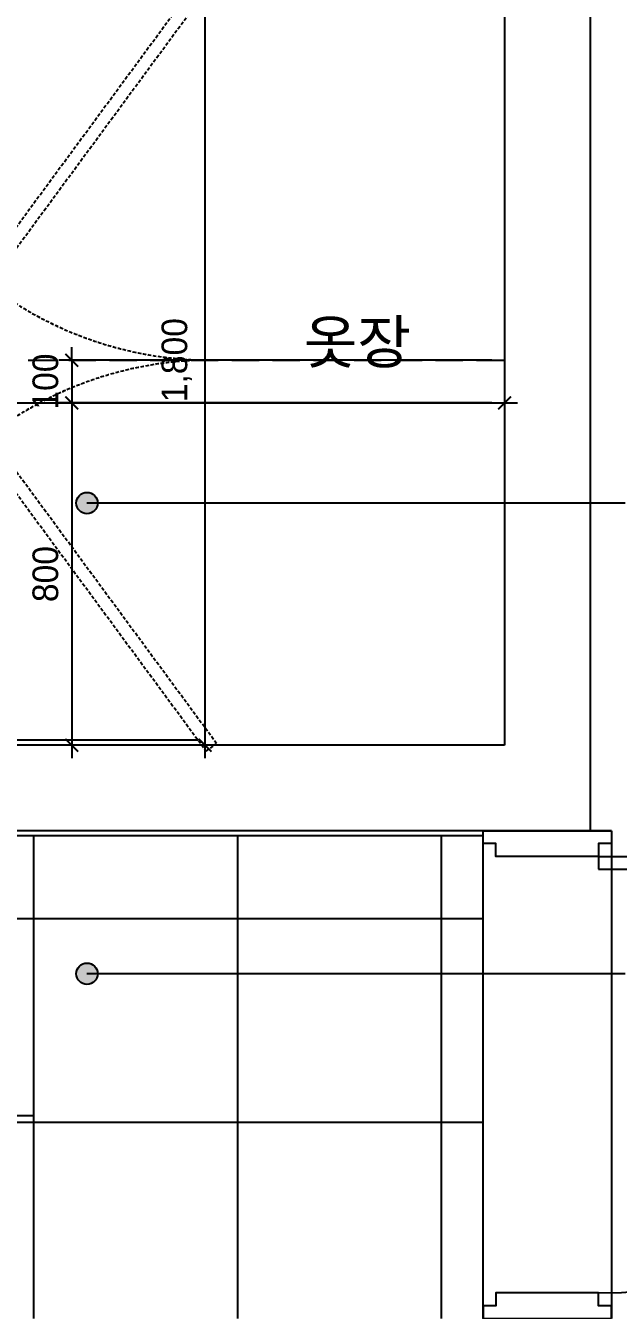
# Model space of a CAD drawing. Header units: millimetres. Extents: x -551172 to 232469, y -3435 to 261611.
# Drawn here: x 82372 to 83757, y 105765 to 108767 of the extents above; entities that cross this region are included whole.
import ezdxf

# ---------------------------------------------------------------- set-up
doc = ezdxf.new("R2010")
doc.units = ezdxf.units.MM
doc.header["$LTSCALE"] = 10
doc.header["$PDMODE"] = 3
doc.linetypes.add('DH-HID2', pattern=[1.2, 0.8, -0.4])
doc.linetypes.add('HIDDEN', pattern=[9.525, 6.35, -3.175])
doc.layers.get('DEFPOINTS').update_dxf_attribs({"color": 248})
for name, color, linetype in [('0-ELC TEXT', 7, 'Continuous'), ('06-FUR', 6, 'Continuous'), ('3.기호.계단선', 30, 'Continuous'), ('F-FIN', 5, 'Continuous'), ('F-PAT', 250, 'Continuous'), ('FU-FURM', 251, 'DH-HID2'), ('도면층2', 2, 'Continuous'), ('도면층4', 4, 'Continuous'), ('도면층5', 5, 'Continuous')]:
    doc.layers.add(name, color=color, linetype=linetype)
doc.styles.add('HY 울릉도 L', font='')
doc.styles.add('코레일둥고', font='Korail_Round_Gothic_Medium.ttf')
doc.styles.get('HY 울릉도 L').set_extended_font_data('HY울릉도L')
doc.linetypes.add('ZIGZAG', pattern='A,0.0001,-0.2,[131,ltypeshp.shx,S=0.2,R=0,X=-0.2,Y=0],-0.4,[131,ltypeshp.shx,S=0.2,R=180,X=0.2,Y=0],-0.2', length=0.8001)
doc.dimstyles.new('30', dxfattribs={"dimscale": 30, "dimtxt": 2, "dimasz": 1, "dimexe": 1, "dimexo": 1, "dimgap": 1, "dimtad": 1, "dimdec": 0, "dimrnd": 0.05, "dimdsep": 46, "dimlunit": 6, "dimtxsty": 'HY 울릉도 L', "dimblk": 'ARCHTICK', "dimcen": 2.5, "dimdle": 1, "dimclrd": 133, "dimclre": 133, "dimclrt": 30, "dimadec": 0, "dimazin": 0, "dimtfac": 1, "dimtdec": 0, "dimtix": 1, "dimtmove": 2, "dimatfit": 3, "dimldrblk": 'ARCHTICK', "dimfxl": 1, "dimlwd": -1, "dimlwe": -1, "dimarcsym": 0})

# ---------------------------------------------------------------- blocks, each defined once
blk = doc.blocks.new('_ArchTick')
at = {"color": 0, "linetype": 'ByBlock', "const_width": 0.15}
blk.add_lwpolyline([(-0.5, -0.5), (0.5, 0.5)], dxfattribs=at)
blk = doc.blocks.new('*D1101')
at = {"layer": '06-FUR', "color": 133, "transparency": 16777216}
for p, q in [((82791.4, 108915.3), (82791.4, 107055.3)), ((82821.4, 108885.3), (82821.4, 108885.3)), ((82821.4, 107085.3), (82821.4, 107085.3))]:
    blk.add_line(p, q, dxfattribs=at)
at = {"layer": 'DEFPOINTS', "color": 0, "transparency": 16777216}
for p in [(82791.4, 108885.3), (82791.4, 107085.3), (82791.4, 107085.3)]:
    blk.add_point(p, dxfattribs=at)
at = {"layer": '06-FUR', "color": 133, "transparency": 16777216, "xscale": 30, "yscale": 30, "zscale": 30}
for p, rotation in [((82791.4, 108885.3), 90), ((82791.4, 107085.3), 270)]:
    blk.add_blockref('_ArchTick', p, dxfattribs=dict(at, rotation=rotation))
at = {"layer": '06-FUR', "color": 30, "transparency": 16777216, "insert": (82725.4, 107985.3), "char_height": 60, "attachment_point": 5, "rotation": 90, "style": 'HY 울릉도 L'}
blk.add_mtext('1,800', dxfattribs=at)
blk = doc.blocks.new('*D1264')
at = {"layer": '06-FUR', "color": 133, "transparency": 16777216}
blk.add_line((82480, 107915.3), (82480, 107055.3), dxfattribs=at)
at = {"layer": 'DEFPOINTS', "color": 0, "transparency": 16777216}
for p in [(82480, 107885.3), (82480, 107085.3), (82480, 107085.3)]:
    blk.add_point(p, dxfattribs=at)
at = {"layer": '06-FUR', "color": 133, "transparency": 16777216, "xscale": 30, "yscale": 30, "zscale": 30}
for p, rotation in [((82480, 107885.3), 90), ((82480, 107085.3), 270)]:
    blk.add_blockref('_ArchTick', p, dxfattribs=dict(at, rotation=rotation))
at = {"layer": '06-FUR', "color": 30, "transparency": 16777216, "insert": (82418.7, 107485.3), "char_height": 60, "attachment_point": 5, "rotation": 90, "style": 'HY 울릉도 L'}
blk.add_mtext('800', dxfattribs=at)
blk = doc.blocks.new('*D1265')
at = {"layer": '06-FUR', "color": 133, "transparency": 16777216}
for p, q in [((82480, 107985.3), (82480, 108015.3)), ((83461.4, 107985.3), (82450, 107985.3)), ((82480, 107985.3), (82480, 107885.3)), ((83461.4, 107885.3), (82450, 107885.3)), ((82480, 107885.3), (82480, 107855.3))]:
    blk.add_line(p, q, dxfattribs=at)
at = {"layer": 'DEFPOINTS', "color": 0, "transparency": 16777216}
for p in [(83491.4, 107985.3), (82480, 107885.3), (83491.4, 107885.3)]:
    blk.add_point(p, dxfattribs=at)
at = {"layer": '06-FUR', "color": 133, "transparency": 16777216, "xscale": 30, "yscale": 30, "zscale": 30}
for p, rotation in [((82480, 107985.3), 270), ((82480, 107885.3), 90)]:
    blk.add_blockref('_ArchTick', p, dxfattribs=dict(at, rotation=rotation))
at = {"layer": '06-FUR', "color": 30, "transparency": 16777216, "insert": (82418.7, 107935.3), "char_height": 60, "attachment_point": 5, "rotation": 90, "style": 'HY 울릉도 L'}
blk.add_mtext('100', dxfattribs=at)
blk = doc.blocks.new('*D1279')
at = {"layer": '06-FUR', "color": 133, "transparency": 16777216}
blk.add_line((79871.4, 107885.3), (83521.4, 107885.3), dxfattribs=at)
at = {"layer": 'DEFPOINTS', "color": 0, "transparency": 16777216}
for p in [(79901.4, 107885.3), (83491.4, 107885.3), (83491.4, 107885.3)]:
    blk.add_point(p, dxfattribs=at)
at = {"layer": '06-FUR', "color": 133, "transparency": 16777216, "xscale": 30, "yscale": 30, "zscale": 30, "rotation": 180}
blk.add_blockref('_ArchTick', (79901.4, 107885.3), dxfattribs=at)
at = {"layer": '06-FUR', "color": 133, "transparency": 16777216, "xscale": 30, "yscale": 30, "zscale": 30}
blk.add_blockref('_ArchTick', (83491.4, 107885.3), dxfattribs=at)
at = {"layer": '06-FUR', "color": 30, "transparency": 16777216, "insert": (81696.4, 107951.3), "char_height": 60, "attachment_point": 5, "style": 'HY 울릉도 L'}
blk.add_mtext('3,590', dxfattribs=at)

msp = doc.modelspace()

# ---------------------------------------------------------------- hatches: boundary and pattern name
at = {"layer": '0-ELC TEXT'}
h = msp.add_hatch(color=256, dxfattribs=at)
h.dxf.hatch_style = 1
edge = h.paths.add_edge_path()
edge.add_arc((82515.6, 107651.2), 25, 0, 360)
h = msp.add_hatch(color=256, dxfattribs=at)
h.dxf.hatch_style = 1
edge = h.paths.add_edge_path()
edge.add_arc((82515.6, 106551.3), 25, 0, 360)
at = {"layer": '06-FUR', "true_color": 0x636466}
h = msp.add_hatch(dxfattribs=at)
h.set_pattern_fill('NET', color=251, scale=150)
h.paths.add_polyline_path([(83441.4, 106551.3), (82540.6, 106551.3, -1), (82490.6, 106551.3, -1), (82540.6, 106551.3), (83441.4, 106551.3), (83441.4, 106873.3), (82291.4, 106873.3), (82291.4, 105745.3), (83441.4, 105745.3), (83441.4, 105775.3)])
h.paths.add_polyline_path([(82291.4, 106885.3), (81791.4, 106885.3), (81791.4, 106860.3), (81791.4, 105745.3), (82291.4, 105745.3)])
h.paths.add_polyline_path([(82299.3, 106238), (82404.7, 106238), (82404.7, 106299.8), (82299.3, 106299.8)], flags=24)
h.paths.add_polyline_path([(81949.9, 106645.6), (82132.8, 106645.6), (82132.8, 106759), (81949.9, 106759)], flags=24)
h.paths.add_polyline_path([(82147.8, 106139.6), (82281.2, 106139.6), (82281.2, 106209.4), (82147.8, 106209.4)], flags=24)
h.paths.add_polyline_path([(81826.4, 106426.2), (82287.9, 106426.2), (82287.9, 106610.6), (81826.4, 106610.6)], flags=24)

# ---------------------------------------------------------------- linework, layer by layer
at = {"layer": '0-ELC TEXT'}
for p, q in [((83773.2, 107651.2), (82515.6, 107651.2)), ((83773.2, 106551.3), (82515.6, 106551.3))]:
    msp.add_line(p, q, dxfattribs=at)
for centre in [(82515.6, 107651.2), (82515.6, 106551.3)]:
    msp.add_circle(centre, 25, dxfattribs=at)
at = {"layer": '06-FUR', "color": 1, "linetype": 'ZIGZAG', "ltscale": 100}
msp.add_circle((77280, 106770), 15680, dxfattribs=at)
at = {"layer": '3.기호.계단선'}
msp.add_lwpolyline([(82191.4, 106120), (82291.4, 106120), (82291.4, 106220), (82391.4, 106220)], dxfattribs=at)
at = {"layer": 'F-FIN'}
for p, q in [((82775.3, 107097.3), (80801.4, 107097.3)), ((83441.4, 106873.3), (82291.4, 106873.3))]:
    msp.add_line(p, q, dxfattribs=at)
at = {"layer": 'F-PAT', "color": 8, "linetype": 'HIDDEN'}
for p, q in [((79901.4, 107985.3), (83491.4, 107985.3)), ((79901.4, 107885.3), (83491.4, 107885.3))]:
    msp.add_line(p, q, dxfattribs=at)
at = {"layer": 'FU-FURM'}
for points in [[(82794.3, 108899.1), (82818.4, 108881.3), (82287.6, 108160.7), (82263.5, 108178.5)], [(82794.3, 107071.5), (82818.4, 107089.3), (82287.6, 107809.9), (82263.5, 107792.1)]]:
    msp.add_lwpolyline(points, close=True, dxfattribs=at)
for centre, start, end in [((82806.4, 108839.6), 232.6186, 268.9941), ((82806.4, 107131), 91.0059, 127.3814)]:
    msp.add_arc(centre, 854.5, start, end, dxfattribs=at)
at = {"layer": '도면층2'}
for p, q in [((83691.4, 112175.3), (83691.4, 106885.3)), ((83491.4, 110645.3), (83491.4, 107085.3)), ((83491.4, 107085.3), (80801.4, 107085.3)), ((83691.4, 106885.3), (80801.4, 106885.3))]:
    msp.add_line(p, q, dxfattribs=at)
at = {"layer": '도면층4'}
for p, q in [((83441.4, 105745.3), (83441.4, 106885.3)), ((83441.4, 106885.3), (83741.4, 106885.3)), ((83741.4, 106885.3), (83441.4, 106885.3)), ((83741.4, 106885.3), (83741.4, 105745.3)), ((83711.4, 106825.3), (84761.4, 106825.3)), ((83711.4, 106825.3), (83711.4, 106795.3)), ((83711.4, 106795.3), (84760.8, 106795.3))]:
    msp.add_line(p, q, dxfattribs=at)
for points in [[(83741.4, 106885.3), (83741.4, 106855.3), (83711.4, 106855.3), (83711.4, 106825.3), (83471.4, 106825.3), (83471.4, 106855.3), (83441.4, 106855.3), (83441.4, 106885.3), (83741.4, 106885.3)], [(83741.4, 105745.3), (83741.4, 105775.3), (83711.4, 105775.3), (83711.4, 105805.3), (83471.4, 105805.3), (83471.4, 105775.3), (83441.4, 105775.3), (83441.4, 105745.3), (83741.4, 105745.3)]]:
    msp.add_lwpolyline(points, dxfattribs=at)
at = {"layer": '도면층5'}
msp.add_arc((83716, 106850.4), 1045.1, 269.7449, 358.6248, dxfattribs=at)

# ---------------------------------------------------------------- texts
at = {"layer": '0-ELC TEXT', "style": '코레일둥고'}
msp.add_text('옷장', height=100, dxfattribs=at).set_placement((83021.9, 107977.7))

# ---------------------------------------------------------------- dimensions: what is measured, and where the dimension line sits
at = {"layer": '06-FUR'}
for base, p1, p2, picture, middle in [((82791.4, 107085.3), (82791.4, 108885.3), (82791.4, 107085.3), '*D1101', (82725.4, 107985.3)), ((82480, 107885.3), (83491.4, 107985.3), (83491.4, 107885.3), '*D1265', (82418.7, 107935.3)), ((82480, 107085.3), (82480, 107885.3), (82480, 107085.3), '*D1264', (82418.7, 107485.3))]:
    dim = msp.add_linear_dim(base=base, p1=p1, p2=p2, angle=90, dimstyle='30', override={"dimfxl": 1.25}, dxfattribs=at)
    dim.commit()
    dim.dimension.update_dxf_attribs({"geometry": picture, "text_midpoint": middle})
dim = msp.add_linear_dim(base=(83491.4, 107885.3), p1=(79901.4, 107885.3), p2=(83491.4, 107885.3), dimstyle='30', override={"dimfxl": 1.25}, dxfattribs=at)
dim.commit()
dim.dimension.update_dxf_attribs({"geometry": '*D1279', "text_midpoint": (81696.4, 107951.3)})

doc.saveas('drawing.dxf')
